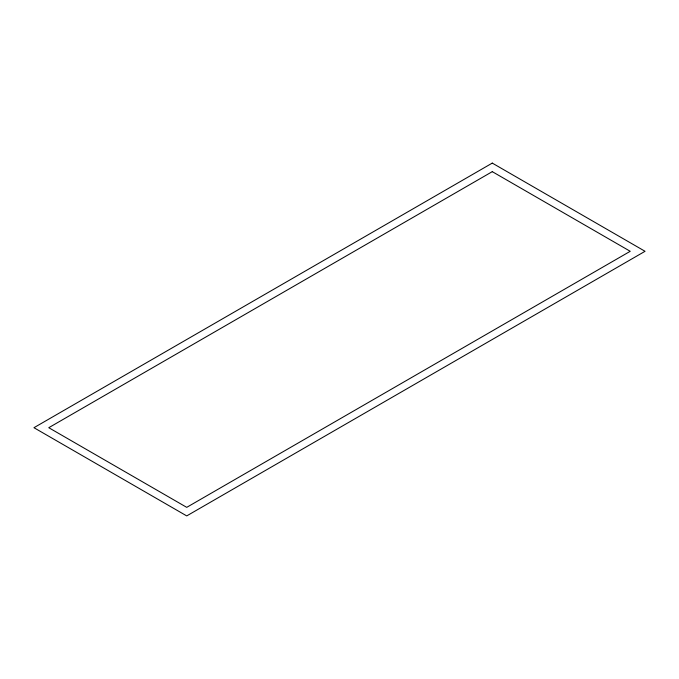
<?xml version="1.0" encoding="UTF-8"?>
<svg xmlns="http://www.w3.org/2000/svg" width="679" height="679" viewBox="0 0 679 679"><rect width="100%" height="100%" fill="white"/><g stroke="black" fill="none" stroke-linecap="round" stroke-linejoin="round"><path stroke-width="1.02" d="M492.275 163.096L33.95 427.702L186.725 515.904L645.05 251.298L492.275 163.096M492.275 171.651L48.769 427.702L186.725 507.349L630.231 251.298L492.275 171.651"/></g></svg>
